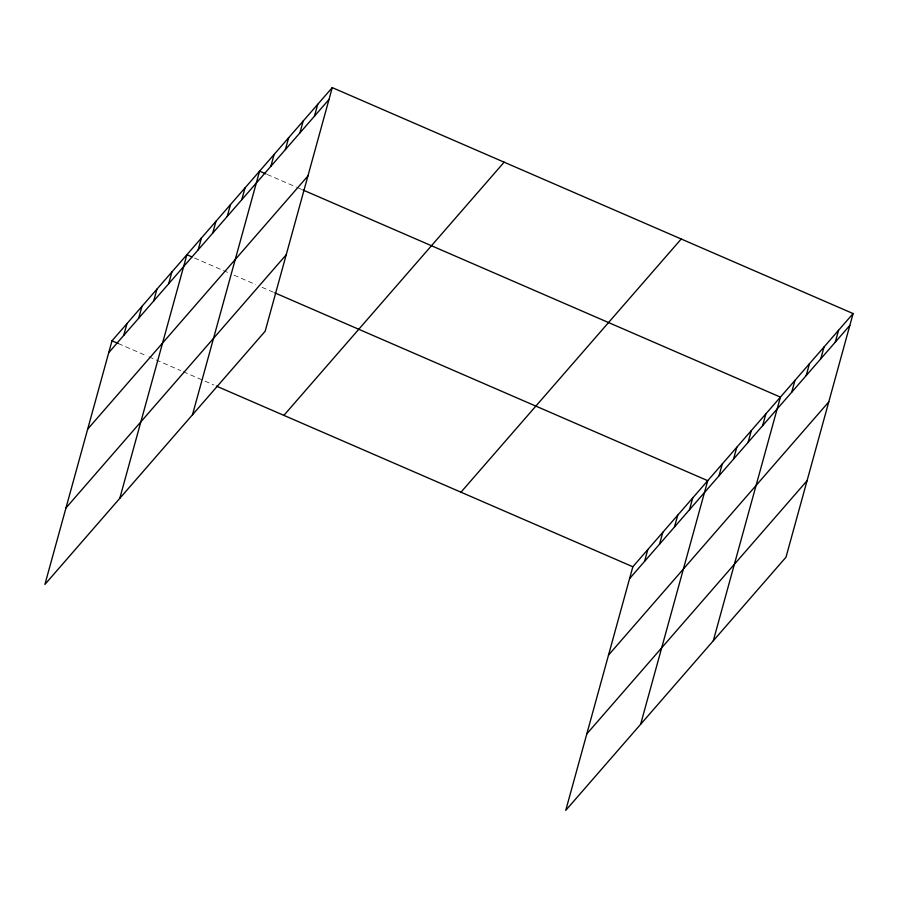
<?xml version="1.0" encoding="UTF-8"?>
<svg xmlns="http://www.w3.org/2000/svg" width="898" height="898" viewBox="0 0 898 898"><rect width="100%" height="100%" fill="white"/><g stroke="black" fill="none" stroke-linecap="round" stroke-linejoin="round"><path stroke-width="0.67" stroke-dasharray="4.49 3.37" d="M267.211 174.481L296.497 187.177M297.777 187.738L301.593 189.388M194.529 258.029L228.911 272.947M233.996 275.158L255.649 284.543M262.014 287.304L273.463 292.277M118.368 343.564L146.385 355.72M148.933 356.82L180.756 370.627M183.304 371.738L213.859 384.995"/><path stroke-width="1.35" d="M332.26 87.611L112.003 340.802L44.9 584.43L265.157 331.239L332.26 87.611L853.1 313.57L785.997 557.198L565.74 810.389L632.843 566.761L853.1 313.57M123.722 335.425L126.988 323.583M138.696 318.206L141.963 306.364M153.681 300.987L156.937 289.156M168.656 283.779L171.911 271.937M119.782 498.345L186.896 254.718L191.981 256.929M198.166 249.846L201.433 238.004M212.703 233.132L215.969 221.29M227.239 216.429L230.505 204.587M241.775 199.715L245.042 187.873M192.475 414.786L259.578 171.159L265.943 173.92M270.848 166.298L274.115 154.456M285.384 149.584L288.651 137.742M299.921 132.87L303.187 121.028M314.468 116.156L317.724 104.314M644.562 561.385L647.817 549.542M659.536 544.166L662.803 532.323M674.51 526.958L677.777 515.115M689.496 509.738L692.751 497.896M640.622 724.304L707.736 480.677L274.743 292.827M719.006 475.805L722.273 463.963M733.543 459.091L736.809 447.26M748.079 442.388L751.345 430.546M762.615 425.674L765.882 413.832M713.304 640.757L780.418 397.118L302.862 189.938M791.688 392.258L794.955 380.415M806.224 375.544L809.491 363.701M820.761 358.83L824.027 346.987M835.297 342.116L838.564 330.284M108.748 352.645L329.005 99.454M87.678 429.132L307.935 175.941M65.969 507.942L286.226 254.751M283.88 415.37L504.137 162.179M460.966 492.194L681.223 239.003M629.588 578.604L849.834 325.413M608.518 655.091L828.764 401.9M586.809 733.902L807.066 480.711M112.003 340.802L118.368 343.564M216.407 386.095L632.843 566.761"/></g></svg>
